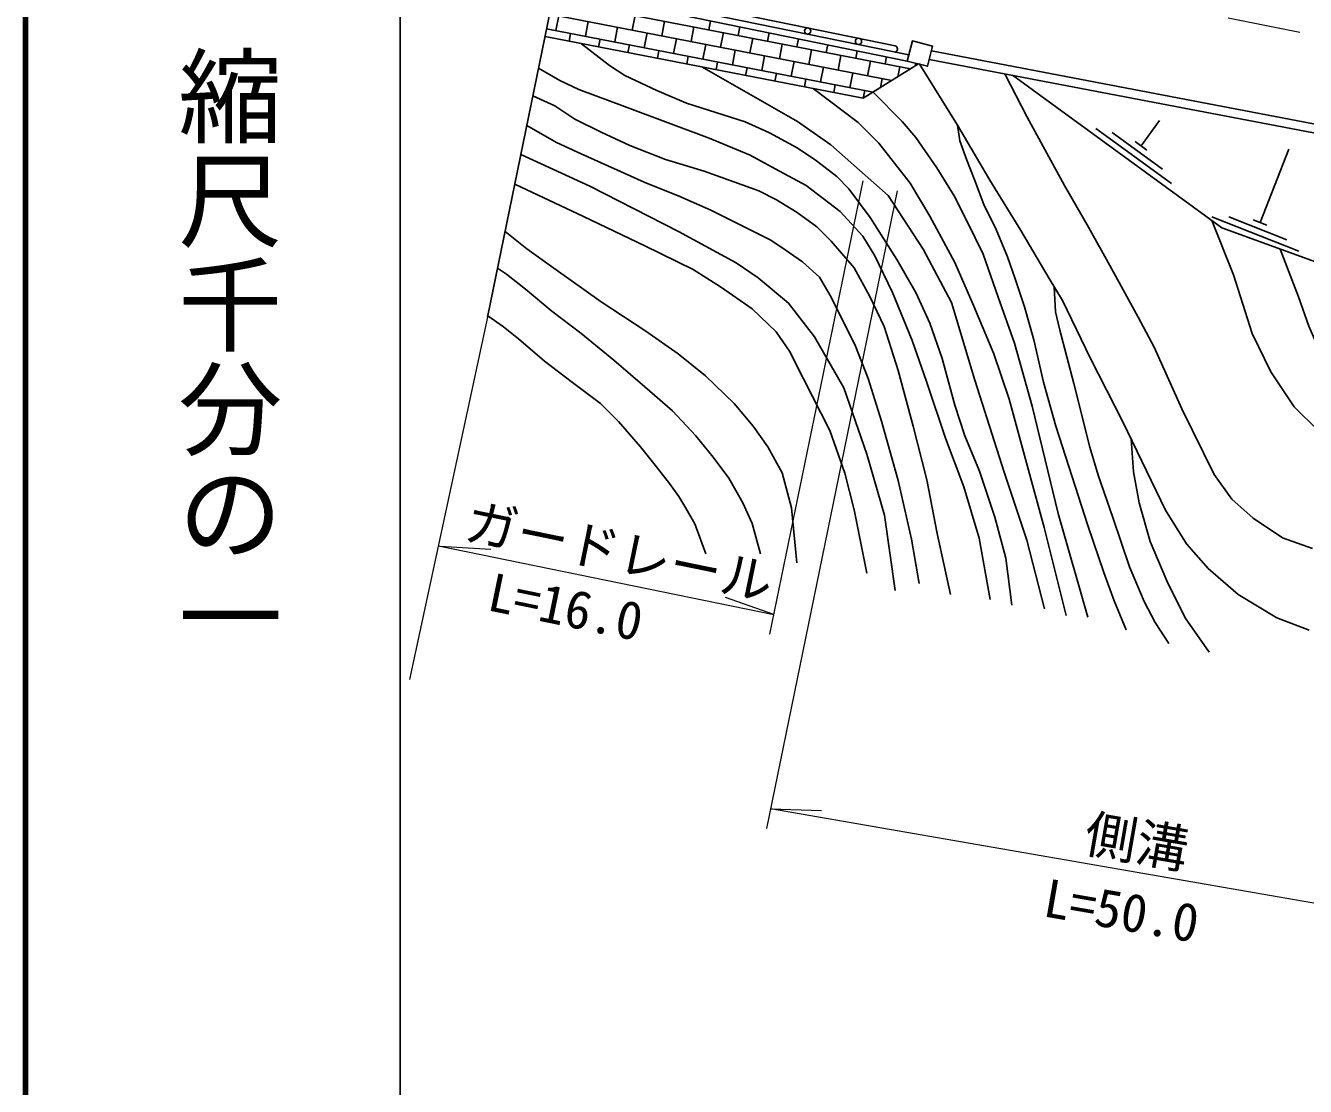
# Model space of a CAD drawing. Units: millimetres at full size, sheet at 1:1000; details may follow other scales. Extents: x 40000 to 680000, y 20000 to 380000.
# Drawn here: x 40000 to 101523, y 240913 to 291898 of the extents above; entities that cross this region are included whole.
import ezdxf
from ezdxf.enums import TextEntityAlignment as Align

# ---------------------------------------------------------------- set-up
doc = ezdxf.new("R2010")
doc.units = ezdxf.units.MM
doc.header["$LTSCALE"] = 1000
doc.linetypes.add('CHAIN', pattern=[18.5, 12, -1.5, 3.5, -1.5])
for name, color, linetype, lineweight in [('M-BGD', 7, 'Continuous', 25), ('M-BMK', 2, 'CHAIN', 13), ('M-BMK-OTRS', 5, 'Continuous', 25), ('M-STR-HTXT', 7, 'Continuous', 13), ('M-TTL', 2, 'Continuous', 140), ('M-TTL-BAND', 7, 'Continuous', 25)]:
    doc.layers.add(name, color=color, linetype=linetype, lineweight=lineweight)
doc.styles.add('@ＭＳ ゴシック', font='')
doc.styles.add('ＭＳ ゴシック', font='')
doc.styles.get('@ＭＳ ゴシック').set_extended_font_data('@MS Gothic')
doc.styles.get('ＭＳ ゴシック').set_extended_font_data('MS Gothic')

msp = doc.modelspace()

# ---------------------------------------------------------------- linework, layer by layer
at = {"layer": 'M-BGD'}
for p, q in [((81797, 290933), (65559, 294255)), ((82384, 290194), (65438, 293660)), ((82460, 290491), (65499, 293961)), ((82532, 289817), (65335, 293160)), ((81635, 289258), (65191, 292454)), ((65632, 292368), (65495, 291662)), ((69304, 292388), (69166, 291681)), ((80737, 288699), (65047, 291749)), ((67046, 292094), (66909, 291387)), ((68459, 291819), (68322, 291112)), ((70717, 292113), (70580, 291407)), ((72131, 291839), (71993, 291132)), ((72921, 292130), (72837, 291701)), ((74332, 291841), (74251, 291427)), ((66202, 291524), (66128, 291144)), ((67615, 291249), (67542, 290870)), ((69873, 291544), (69736, 290837)), ((71287, 291269), (71149, 290563)), ((73544, 291564), (73407, 290857)), ((74958, 291289), (74820, 290582)), ((75742, 291552), (75665, 291152)), ((76371, 291014), (76234, 290308)), ((77153, 291264), (77078, 290877)), ((69029, 290975), (68955, 290597)), ((70442, 290700), (70369, 290323)), ((71856, 290425), (71783, 290050)), ((72700, 290995), (72563, 290288)), ((74114, 290720), (73976, 290013)), ((75527, 290445), (75390, 289738)), ((77785, 290740), (77647, 290033)), ((78564, 290975), (78492, 290602)), ((79198, 290465), (79061, 289758)), ((79975, 290687), (79905, 290328)), ((81386, 290398), (81319, 290053)), ((83542, 290685), (132210, 281385)), ((73269, 290150), (73197, 289776)), ((74683, 289876), (74611, 289503)), ((76941, 290170), (76803, 289463)), ((78354, 289895), (78217, 289189)), ((80612, 290190), (80475, 289483)), ((82025, 289915), (81934, 289444)), ((82793, 290089), (82768, 289964)), ((83437, 290277), (132021, 280992)), ((76097, 289601), (76024, 289229)), ((77510, 289326), (77438, 288956)), ((79768, 289621), (79630, 288914)), ((81181, 289346), (81099, 288925)), ((78924, 289051), (78852, 288682)), ((80337, 288777), (80266, 288409)), ((93624, 286120), (94506, 287333)), ((91451, 286959), (95089, 284311)), ((92234, 286760), (94660, 284995)), ((93341, 286326), (93907, 285914)), ((99342, 282438), (100731, 285954)), ((97029, 282706), (101215, 281053)), ((97837, 282710), (100627, 281608)), ((99017, 282566), (99668, 282309))]:
    msp.add_line(p, q, dxfattribs=at)
for points in [[(64969, 291368), (80269, 288408), (82918, 290057)], [(87404, 264044), (87128, 266303), (86598, 268265), (85850, 270476), (85159, 272181), (84664, 273653), (84059, 275903), (83461, 277602), (82804, 279042), (81884, 280658), (80594, 282672), (79570, 284060), (78994, 284653), (78028, 285395), (77095, 286017), (75760, 286748), (74592, 287266), (71772, 288176), (70345, 288785), (68807, 289507), (68065, 289978), (66728, 291028)], [(86363, 264310), (85848, 267260), (85101, 269733), (84223, 272071), (83306, 274797), (82616, 276761), (81671, 279064), (80832, 280839), (80244, 281771), (79164, 282958), (77523, 284215), (76029, 285019), (74825, 285669), (72861, 286490), (68789, 288016), (66592, 288832), (65681, 289267), (64657, 289845)], [(88980, 263873), (88125, 267165), (87041, 270440), (85637, 274853), (84508, 278597), (83151, 281160), (81463, 283740), (78715, 286167), (77106, 287288), (72509, 289909)], [(101698, 262844), (100156, 263437), (98295, 264559), (96845, 265811), (95813, 266997), (94800, 268603), (92740, 272855), (91200, 275905), (89850, 278692), (89208, 279739), (87838, 282044), (86346, 284472), (84796, 287107), (82948, 290076)], [(87067, 289583), (88144, 287490), (89941, 284214), (91091, 282210), (92119, 280365), (93489, 277881), (94258, 276441), (95590, 273478), (97142, 270326), (97982, 269138), (99013, 268226), (100418, 267287), (101860, 266768)], [(126646, 281101), (120487, 279946), (114116, 279103), (106108, 279057), (97500, 282185), (87435, 289513)], [(90018, 263552), (88963, 267780), (88120, 270887), (87290, 273947), (86540, 276124), (85584, 278419), (84668, 280517), (83461, 282734), (82525, 284320), (81019, 286251), (80030, 287239), (77862, 288874)], [(91060, 263464), (89641, 268446), (88392, 273612), (87534, 276632), (86761, 278845), (86030, 280908), (85267, 282489), (84632, 283716), (83807, 285070), (82800, 286513), (82144, 287296), (80737, 288699)], [(84464, 264555), (83816, 267482), (83323, 270062), (82674, 272643), (81945, 275318), (81271, 277431), (80585, 278873), (79824, 280257), (78728, 281534), (78029, 282222), (77094, 282919), (76103, 283517), (75254, 283962), (72619, 284896), (70760, 285464), (69052, 286143), (67669, 286778), (66408, 287396), (65436, 288038), (64387, 288524)], [(82951, 265077), (82591, 267214), (81945, 270041), (81153, 272882), (80512, 274931), (79903, 276489), (78733, 278854), (78165, 279813), (77349, 280537), (76515, 281128), (75831, 281587), (72944, 283030), (71450, 283689), (69743, 284366), (66704, 285729), (65526, 286273), (64095, 287098)], [(92905, 262865), (92335, 264245), (91835, 265612), (91068, 267873), (90150, 270711), (89529, 272650), (88933, 274754), (88470, 276800), (88027, 278378), (87571, 279722), (87197, 280785), (86665, 282091), (86069, 283301), (85600, 284530), (85246, 285429), (84912, 286362), (84796, 287107)], [(81799, 264746), (81282, 268370), (80446, 271299), (79327, 274488), (77917, 276942), (76676, 278559), (75211, 279770), (74166, 280497), (71385, 281999), (67118, 284180), (63809, 285699)], [(80437, 265574), (79827, 268631), (79375, 270386), (78658, 272438), (77396, 274927), (76718, 276249), (76075, 277184), (74920, 278280), (73406, 279343), (72085, 280180), (69775, 281320), (66820, 282723), (63518, 284274)], [(126646, 281101), (125980, 280423), (124873, 279704), (122486, 277568), (119204, 274939), (117615, 273650), (116038, 272508), (114411, 271463), (112695, 270553), (111338, 269987), (109124, 269732), (107072, 269992), (105490, 270517), (103734, 271344), (102121, 272456), (100983, 273578), (99855, 275262), (98961, 277095), (98063, 279926), (97026, 282530)], [(77080, 266079), (76821, 268722), (76364, 270407), (75685, 271660), (74980, 272640), (74061, 273728), (72683, 275061), (71372, 276117), (69812, 277209), (67664, 278619), (65386, 280238), (64101, 281164), (63052, 282000)], [(100317, 281161), (101193, 278870), (101688, 277449), (102252, 276165), (102902, 275142), (103517, 274453), (104661, 273465), (105904, 272823), (107273, 272400), (108615, 272245), (109929, 272428), (111313, 272872), (113638, 273790), (115424, 274665), (117029, 275640), (118286, 276325), (119834, 277152), (120921, 277900), (122327, 279150), (123717, 280552)], [(75332, 266511), (74931, 267973), (74480, 268958), (73810, 270152), (73053, 271160), (72215, 272176), (71097, 273389), (69762, 274541), (68284, 275824), (66694, 277108), (65299, 278181), (64037, 279223), (63125, 279958), (62693, 280242)], [(94964, 262203), (94296, 263209), (93775, 264215), (93071, 265887), (92258, 268255), (91555, 270291), (91154, 271643), (90390, 274697), (89710, 277259), (89515, 278146), (89447, 279350)], [(72698, 266516), (72164, 267955), (71746, 268698), (71402, 269273), (70951, 269891), (70263, 270773), (69562, 271650), (68496, 272871), (67640, 273740), (66294, 274750), (64940, 275767), (63687, 276839), (62981, 277414), (62225, 277957)], [(96889, 261785), (95740, 263428), (94858, 265217), (94057, 267105), (93532, 268964), (93262, 270448), (93145, 272019)]]:
    msp.add_lwpolyline(points, dxfattribs=at)
msp.add_lwpolyline([(82384, 290194), (83353, 289946), (83600, 290915), (82632, 291163)], close=True, dxfattribs=at)
for centre in [(77591, 291640), (80041, 291139)]:
    msp.add_circle(centre, 150, dxfattribs=at)
msp.add_arc((81750, 290777), 163, 290.24611, 73.01282, dxfattribs=at)
at = {"layer": 'M-BMK'}
msp.add_lwpolyline([(66421, 298466), (119902, 287905), (164646, 279017)], dxfattribs=at)
at = {"layer": 'M-BMK-OTRS'}
msp.add_line((62209, 277877), (71915, 325325), dxfattribs=at)
at = {"layer": 'M-STR-HTXT'}
for p, q in [((80245, 284438), (75768, 262643)), ((81897, 283963), (75609, 253304)), ((62209, 277877), (58458, 260469)), ((59844, 266900), (75963, 263589)), ((59920, 266885), (62371, 266730)), ((75963, 263589), (73650, 264413)), ((75805, 254260), (78258, 254180))]:
    msp.add_line(p, q, dxfattribs=at)
msp.add_lwpolyline([(125093, 245863), (106353, 248947), (75805, 254260)], dxfattribs=at)
at = {"layer": 'M-TTL'}
msp.add_line((40000, 380000), (40000, 20000), dxfattribs=at)
at = {"layer": 'M-TTL-BAND'}
msp.add_line((58000, 370000), (58000, 20000), dxfattribs=at)

# ---------------------------------------------------------------- texts
at = {"layer": 'M-STR-HTXT', "style": 'ＭＳ ゴシック'}
for s, rotation, p in [('ガードレール', 348.392, (60904, 266682)), ('L=16.0', 348.392, (62007, 263277)), ('側溝', 350.135, (90708, 251668)), ('L=50.0', 350.135, (88751, 248559))]:
    msp.add_text(s, height=1833, rotation=rotation, dxfattribs=at).set_placement(p, align=Align.BOTTOM_LEFT)
at = {"layer": 'M-TTL-BAND', "style": '@ＭＳ ゴシック'}
msp.add_text('縮尺千分の一', height=3666, rotation=270, dxfattribs=at).set_placement((49777, 261030), align=Align.MIDDLE_RIGHT)

doc.saveas('drawing.dxf')
